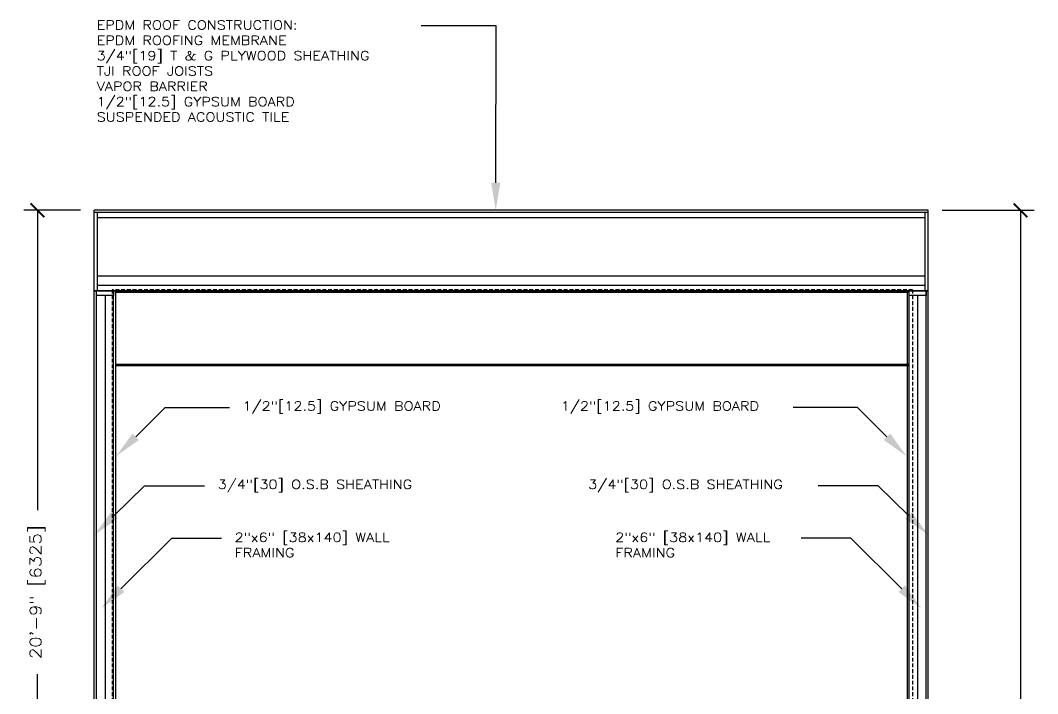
# Model space of a CAD drawing. Header units: inches. Extents: x -54 to 1378, y 14 to 582.
# Drawn here: x 298.6 to 630.4, y 336.1 to 555.6 of the extents above; entities that cross this region are included whole.
import ezdxf
from ezdxf import colors
from ezdxf.entities.mleader import LeaderData, LeaderLine
from ezdxf.math import Vec2, Vec3

# ---------------------------------------------------------------- set-up
doc = ezdxf.new("R2010")
doc.units = ezdxf.units.IN
doc.header["$MEASUREMENT"] = 0
doc.linetypes.add('HIDDEN', pattern=[0.375, 0.25, -0.125])
for name, color, linetype in [('Arch_Section_Ceiling', 150, 'Continuous'), ('Arch_Section_Insul', 11, 'BATTING'), ('Arch_Section_VP', 71, 'HIDDEN'), ('Arch_Section_Wall', 131, 'Continuous'), ('Dim', 5, 'Continuous'), ('Dim @ 48', 5, 'Continuous'), ('Mleader', 5, 'Continuous'), ('Mleader @ 48', 5, 'Continuous')]:
    doc.layers.add(name, color=color, linetype=linetype)
doc.styles.add('ROMANS', font='romans.shx', dxfattribs={"width": 1.15})
doc.linetypes.add('BATTING', pattern='A,0.0001,-0.1,[134,ltypeshp.shx,S=0.1,R=0,X=-0.1,Y=0],-0.2,[134,ltypeshp.shx,S=0.1,R=180,X=0.1,Y=0],-0.1', length=0.4001)
doc.dimstyles.new('ROMANS', dxfattribs={"dimscale": 0, "dimtxt": 0.078125, "dimasz": 0.09375, "dimexe": 0.09375, "dimexo": 0.09375, "dimgap": 0.0625, "dimtad": 0, "dimdec": 4, "dimzin": 1, "dimdsep": 46, "dimlunit": 4, "dimtxsty": 'ROMANS', "dimblk": 'ARCHTICK', "dimcen": 0.0625, "dimdle": 0.09375, "dimclrd": 256, "dimclre": 256, "dimclrt": 256, "dimadec": 0, "dimazin": 0, "dimtfac": 1, "dimtdec": 4, "dimtofl": 0, "dimtmove": 2, "dimatfit": 0, "dimfxl": 1, "dimfrac": 2, "dimtolj": 1, "dimtzin": 0, "dimarcsym": 0})

# ---------------------------------------------------------------- blocks, each defined once
blk = doc.blocks.new('_ArchTick')
at = {"color": 0, "linetype": 'ByBlock', "const_width": 0.15}
blk.add_lwpolyline([(-0.5, -0.5), (0.5, 0.5)], dxfattribs=at)
blk = doc.blocks.new('*D23')
at = {"layer": 'DEFPOINTS', "color": 0}
for p in [(594.74, 493.69), (594.74, 103.69), (624.8, 103.69)]:
    blk.add_point(p, dxfattribs=at)
at = {"layer": 'Dim', "lineweight": -2}
for p, q in [((599.24, 493.69), (629.3, 493.69)), ((624.8, 493.78), (624.8, 325.41)), ((624.8, 103.59), (624.8, 271.97)), ((599.24, 103.69), (629.3, 103.69))]:
    blk.add_line(p, q, dxfattribs=at)
at = {"layer": 'Dim', "lineweight": -2, "xscale": 4.5, "yscale": 4.5, "zscale": 4.5}
for p, rotation in [((624.8, 493.69), 90), ((624.8, 103.69), 270)]:
    blk.add_blockref('_ArchTick', p, dxfattribs=dict(at, rotation=rotation))
at = {"layer": 'Dim', "insert": (624.8, 298.69), "char_height": 3.75, "attachment_point": 5, "rotation": 90, "style": 'ROMANS'}
blk.add_mtext('\\A1;32\'-6" [9906]', dxfattribs=at)
blk = doc.blocks.new('*D25')
at = {"layer": 'DEFPOINTS', "color": 0}
for p in [(304.21, 493.69), (322.74, 493.69), (304.21, 244.69)]:
    blk.add_point(p, dxfattribs=at)
at = {"layer": 'Dim', "lineweight": -2}
for p, q in [((318.24, 493.69), (299.71, 493.69)), ((304.21, 493.78), (304.21, 395.91)), ((304.21, 244.59), (304.21, 342.47))]:
    blk.add_line(p, q, dxfattribs=at)
at = {"layer": 'Dim', "lineweight": -2, "xscale": 4.5, "yscale": 4.5, "zscale": 4.5}
for p, rotation in [((304.21, 493.69), 90), ((304.21, 244.69), 270)]:
    blk.add_blockref('_ArchTick', p, dxfattribs=dict(at, rotation=rotation))
at = {"layer": 'Dim', "insert": (304.21, 369.19), "char_height": 3.75, "attachment_point": 5, "rotation": 90, "style": 'ROMANS'}
blk.add_mtext('\\A1;20\'-9" [6325]', dxfattribs=at)

msp = doc.modelspace()

# ---------------------------------------------------------------- linework, layer by layer
at = {"layer": 'Arch_Section_Ceiling'}
for p, q in [((594.74124, 493.68852), (322.74124, 493.68852)), ((322.74124, 467.43852), (322.74124, 493.68852)), ((594.74124, 492.93852), (322.74124, 492.93852)), ((323.74124, 467.43852), (323.74124, 492.93852)), ((593.74124, 491.18852), (323.74124, 491.18852)), ((593.74124, 467.43852), (593.74124, 492.93852)), ((594.74124, 467.43852), (594.74124, 493.68852)), ((593.74124, 469.18852), (323.74124, 469.18852)), ((594.74124, 467.43852), (322.74124, 467.43852)), ((588.49124, 466.93852), (329.74124, 466.93852)), ((588.49124, 443.43852), (329.74124, 443.43852)), ((588.49124, 442.93852), (329.74124, 442.93852))]:
    msp.add_line(p, q, dxfattribs=at)
at = {"layer": 'Arch_Section_Insul', "ltscale": 0.1}
for p, q in [((593.74124, 472.18852), (323.74124, 472.18852)), ((326.24124, 465.93852), (326.24124, 246.18852)), ((591.24124, 465.93852), (591.24124, 240.68852))]:
    msp.add_line(p, q, dxfattribs=at)
at = {"layer": 'Arch_Section_VP', "ltscale": 5}
for p, q in [((328.61624, 467.81352), (328.61624, 246.18852)), ((589.61624, 467.81352), (328.61624, 467.81352)), ((589.61624, 467.81352), (589.61624, 175.68852))]:
    msp.add_line(p, q, dxfattribs=at)
at = {"layer": 'Arch_Section_Wall'}
for p, q in [((322.74124, 103.68852), (322.74124, 467.43852)), ((323.49124, 244.68852), (323.49124, 467.43852)), ((328.99124, 244.68852), (328.99124, 467.43852)), ((329.74124, 244.68852), (329.74124, 467.43852)), ((587.99124, 239.18852), (587.99124, 466.93852)), ((588.49124, 239.18852), (588.49124, 467.43852)), ((593.99124, 103.68852), (593.99124, 467.43852)), ((594.74124, 103.68852), (594.74124, 467.43852))]:
    msp.add_line(p, q, dxfattribs=at)
for points in [[(328.99124, 465.93852), (323.49124, 465.93852), (323.49124, 467.43852), (328.99124, 467.43852)], [(593.99124, 465.93852), (588.49124, 465.93852), (588.49124, 467.43852), (593.99124, 467.43852)]]:
    msp.add_lwpolyline(points, close=True, dxfattribs=at)
at = {"layer": 'Mleader'}
msp.add_line((322.74124, 467.43852), (594.74124, 467.43852), dxfattribs=at)

# ---------------------------------------------------------------- dimensions: what is measured, and where the dimension line sits
at = {"layer": 'Dim @ 48'}
for base, p1, p2, picture, middle in [((304.21392, 493.68855), (304.21392, 244.68853), (322.74124, 493.68855), '*D25', (304.21392, 369.18854)), ((624.80259, 103.68852), (594.74126, 493.68855), (594.74126, 103.68852), '*D23', (624.80259, 298.68853))]:
    dim = msp.add_linear_dim(base=base, p1=p1, p2=p2, angle=90, dimstyle='ROMANS', override={"dimscale": 48, "dimtxt": 0.078125, "dimasz": 0.09375, "dimexe": 0.09375, "dimexo": 0.09375, "dimgap": 0.0625, "dimcen": 0.0625, "dimtix": 0, "dimtofl": 0, "dimtmove": 2, "dimatfit": 0}, dxfattribs=at)
    dim.commit()
    dim.dimension.update_dxf_attribs({"geometry": picture, "text_midpoint": middle})

# ---------------------------------------------------------------- leaders
at = {"layer": 'Mleader @ 48'}
ml = msp.add_multileader_mtext('Standard', dxfattribs=at)
ml.set_content('EPDM ROOF CONSTRUCTION:\\PEPDM ROOFING MEMBRANE\\P3/4"[19] T & G PLYWOOD SHEATHING\\PTJI ROOF JOISTS\\PVAPOR BARRIER\\P1/2"[12.5] GYPSUM BOARD\\PSUSPENDED ACOUSTIC TILE', color=256, style='ROMANS')
ml.set_leader_properties()
ml.build(insert=Vec2(0, 0))
ml.multileader.update_dxf_attribs({"dogleg_length": 0.36, "arrow_head_size": 9})
ctx = ml.context
ctx.base_point, ctx.char_height, ctx.arrow_head_size, ctx.landing_gap_size, ctx.plane_origin = Vec3(319.18683, 553.82183), 3, 9, 4.32, Vec3(425.0969, 555.62183)
ctx.attachment_type = 1
notes = []
notes.append((ctx, [(0, (1, 1, 0), (453.76119, 553.82183), (-1, 0), 24.40579, [(0, [(453.65407, 493.68855)], 0, [])])]))
ctx.mtext.insert, ctx.mtext.width, ctx.mtext.defined_height, ctx.mtext.flow_direction = Vec3(323.50683, 555.62183), 110.5675402, 9.51776, 5
ml = msp.add_multileader_mtext('Standard', dxfattribs=at)
ml.set_content('{\\W1.15;1/2"[12.5] GYPSUM BOARD}', color=256, style='ROMANS')
ml.set_leader_properties()
ml.build(insert=Vec2(0, 0))
ml.multileader.update_dxf_attribs({"dogleg_length": 0.36, "arrow_head_size": 9})
ctx = ml.context
ctx.base_point, ctx.char_height, ctx.arrow_head_size, ctx.landing_gap_size, ctx.plane_origin = Vec3(366.784, 429.39591), 3, 9, 4.32, Vec3(367.40452, 431.19591)
ctx.attachment_type = 1
notes.append((ctx, [(0, (1, 1, 0), (345.80452, 429.39591), (1, 0), 20.97948, [(0, [(329.85371, 413.52212)], 0, [])])]))
ctx.mtext.insert, ctx.mtext.width, ctx.mtext.defined_height, ctx.mtext.flow_direction = Vec3(371.104, 431.39591), 75.1317683, 9.3771, 5
ml = msp.add_multileader_mtext('Standard', dxfattribs=at)
ml.set_content('{\\W1.15;1/2"[12.5] GYPSUM BOARD}', color=256, style='ROMANS')
ml.set_leader_properties()
ml.build(insert=Vec2(0, 0))
ml.multileader.update_dxf_attribs({"dogleg_length": 0.36, "arrow_head_size": 9})
ctx = ml.context
ctx.base_point, ctx.char_height, ctx.arrow_head_size, ctx.landing_gap_size, ctx.plane_origin, ctx.plane_x_axis = Vec3(550.69848, 429.39591), 3, 9, 4.32, Vec3(550.07796, 431.19591), Vec3(-1, 0)
ctx.attachment_type, ctx.plane_normal_reversed = 1, 1
notes.append((ctx, [(0, (1, 1, 0), (571.67796, 429.39591), (-1, 0), 20.97948, [(0, [(587.62877, 413.52212)], 0, [])])]))
ctx.mtext.insert, ctx.mtext.width, ctx.mtext.defined_height, ctx.mtext.flow_direction = Vec3(474.91419, 431.39591), 75.1317683, 9.3771, 5
ml = msp.add_multileader_mtext('Standard', dxfattribs=at)
ml.set_content('\\A1;{\\W1.15;3/4"[30] O.S.B SHEATHING}', color=256, style='ROMANS')
ml.set_leader_properties()
ml.build(insert=Vec2(0, 0))
ml.multileader.update_dxf_attribs({"dogleg_length": 0.36, "arrow_head_size": 9})
ctx = ml.context
ctx.base_point, ctx.char_height, ctx.arrow_head_size, ctx.landing_gap_size, ctx.plane_origin = Vec3(358.67613, 403.84131), 3, 9, 4.32, Vec3(360.71587, 405.64131)
ctx.attachment_type = 1
notes.append((ctx, [(0, (1, 1, 0), (339.11587, 403.84131), (1, 0), 19.56027, [(0, [(322.75424, 387.85929)], 0, [])])]))
ctx.mtext.insert, ctx.mtext.width, ctx.mtext.defined_height, ctx.mtext.flow_direction = Vec3(362.99613, 405.84131), 75.1317683, 9.3771, 5
ml = msp.add_multileader_mtext('Standard', dxfattribs=at)
ml.set_content('\\A1;{\\W1.15;3/4"[30] O.S.B SHEATHING}', color=256, style='ROMANS')
ml.set_leader_properties()
ml.build(insert=Vec2(0, 0))
ml.multileader.update_dxf_attribs({"dogleg_length": 0.36, "arrow_head_size": 9})
ctx = ml.context
ctx.base_point, ctx.char_height, ctx.arrow_head_size, ctx.landing_gap_size, ctx.plane_origin, ctx.plane_x_axis = Vec3(558.80635, 403.84131), 3, 9, 4.32, Vec3(556.76662, 405.64131), Vec3(-1, 0)
ctx.attachment_type, ctx.plane_normal_reversed = 1, 1
notes.append((ctx, [(0, (1, 1, 0), (578.36662, 403.84131), (-1, 0), 19.56027, [(0, [(594.72824, 387.85929)], 0, [])])]))
ctx.mtext.insert, ctx.mtext.width, ctx.mtext.defined_height, ctx.mtext.flow_direction = Vec3(483.84349, 405.84131), 75.1317683, 9.3771, 5
ml = msp.add_multileader_mtext('Standard', dxfattribs=at)
ml.set_content('\\A1;{\\W1.15;2"x6" [38x140] WALL\\PFRAMING}', color=256, style='ROMANS')
ml.set_leader_properties()
ml.build(insert=Vec2(0, 0))
ml.multileader.update_dxf_attribs({"dogleg_length": 0.36, "arrow_head_size": 9})
ctx = ml.context
ctx.base_point, ctx.char_height, ctx.arrow_head_size, ctx.landing_gap_size, ctx.plane_origin = Vec3(364.18357, 386.77282), 3, 9, 4.32, Vec3(369.60308, 388.57282)
ctx.attachment_type = 1
notes.append((ctx, [(0, (1, 1, 0), (348.00308, 386.77282), (1, 0), 16.18049, [(0, [(325.05049, 363.93087)], 0, [])])]))
ctx.mtext.insert, ctx.mtext.width, ctx.mtext.defined_height, ctx.mtext.flow_direction = Vec3(368.50357, 388.57282), 66.0362408, 9.3771, 5
ml = msp.add_multileader_mtext('Standard', dxfattribs=at)
ml.set_content('\\A1;{\\W1.15;2"x6" [38x140] WALL\\PFRAMING}', color=256, style='ROMANS')
ml.set_leader_properties()
ml.build(insert=Vec2(0, 0))
ml.multileader.update_dxf_attribs({"dogleg_length": 0.36, "arrow_head_size": 9})
ctx = ml.context
ctx.base_point, ctx.char_height, ctx.arrow_head_size, ctx.landing_gap_size, ctx.plane_origin, ctx.plane_x_axis = Vec3(553.29891, 386.77282), 3, 9, 4.32, Vec3(547.8794, 388.57282), Vec3(-1, 0)
ctx.attachment_type, ctx.plane_normal_reversed = 1, 1
notes.append((ctx, [(0, (1, 1, 0), (569.4794, 386.77282), (-1, 0), 16.18049, [(0, [(592.43199, 363.93087)], 0, [])])]))
ctx.mtext.insert, ctx.mtext.width, ctx.mtext.defined_height, ctx.mtext.flow_direction = Vec3(492.62891, 388.57282), 66.0362408, 9.3771, 5
for ctx, leaders in notes:
    for number, flags, end, landing, length, lines in leaders:
        leader = LeaderData()
        leader.index, (leader.has_last_leader_line, leader.has_dogleg_vector, leader.attachment_direction) = number, flags
        leader.last_leader_point, leader.dogleg_vector, leader.dogleg_length = Vec3(end), Vec3(landing), length
        for number, points, colour, breaks in lines:
            line = LeaderLine()
            line.index, line.vertices, line.color, line.breaks = number, Vec3.list(points), colors.encode_raw_color(colour), breaks
            leader.lines.append(line)
        ctx.leaders.append(leader)

doc.saveas('drawing.dxf')
